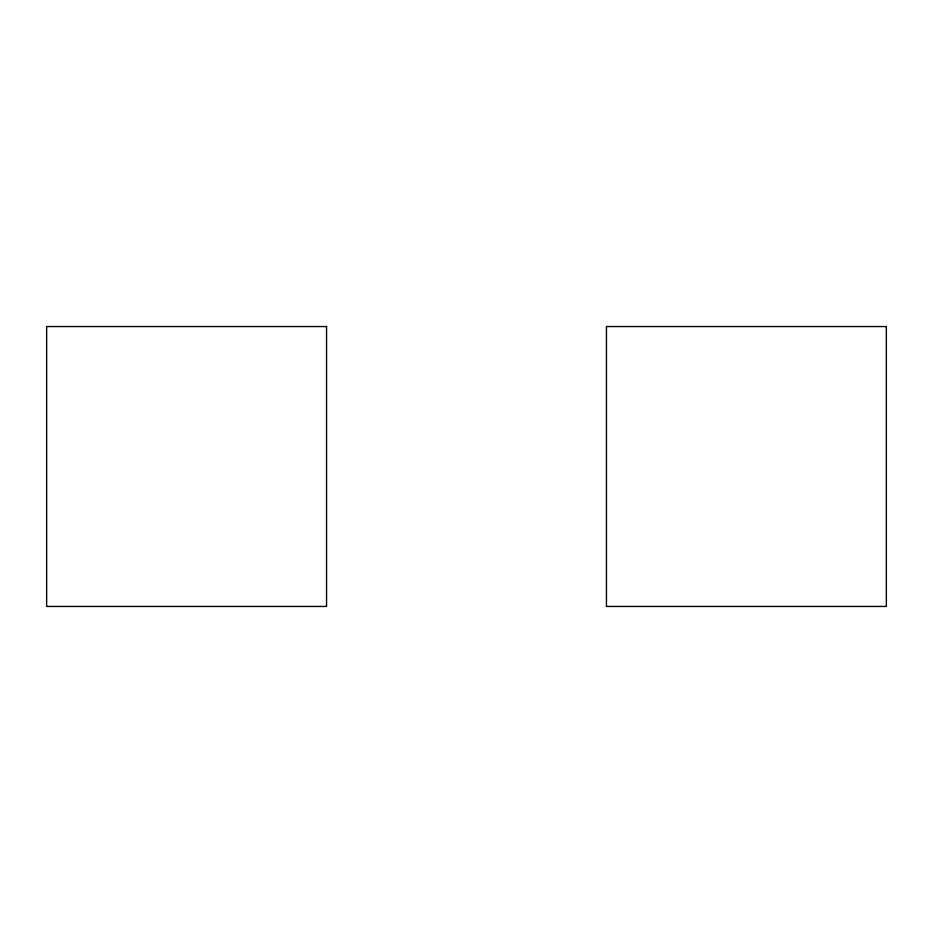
<?xml version="1.0" encoding="UTF-8"?>
<svg xmlns="http://www.w3.org/2000/svg" width="933" height="933" viewBox="0 0 933 933"><rect width="100%" height="100%" fill="white"/><g stroke="black" fill="none" stroke-linecap="round" stroke-linejoin="round"><path stroke-width="1.4" d="M326.55 326.55L46.65 326.55L46.65 606.45L326.55 606.45L326.55 326.55M886.35 326.55L606.45 326.55L606.45 606.45L886.35 606.45L886.35 326.55"/></g></svg>
